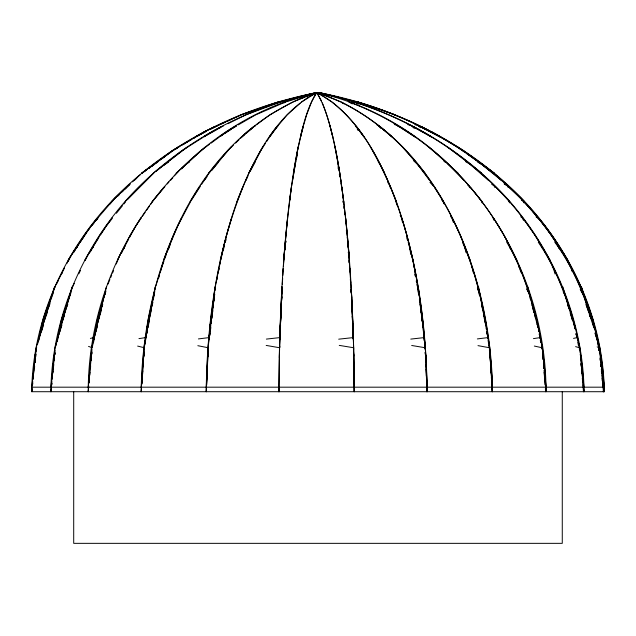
<?xml version="1.0" encoding="UTF-8"?>
<svg xmlns="http://www.w3.org/2000/svg" width="636" height="636" viewBox="0 0 636 636"><rect width="100%" height="100%" fill="white"/><g stroke="black" fill="none" stroke-linecap="round" stroke-linejoin="round"><path stroke-width="0.95" d="M596.934 339.99L596.95 337.589L600.456 353.099M278.918 387.181L278.918 391.712C279.228 323.287 282.153 254.71 291.566 186.881M279.109 387.817L279.061 391.712L279.061 387.181M278.918 391.712L279.506 347.304L281.899 286.884M198.424 338.924L209.117 337.589L210.158 326.006L212.074 314.192M279.466 353.099L279.601 348.639M280.46 319.526L279.625 347.749L266.19 345.42M281.16 309.366L279.927 337.589L266.381 339.099M279.339 357.639L279.482 352.742M279.625 348.003L279.681 346.079M279.88 339.362L282.018 286.868M206.438 387.825L206.271 391.712L206.271 387.181C207.36 323.144 216.224 258.725 238.142 198.321C254.217 157.513 276.064 114.464 316.116 92.657C244.502 107.603 177.269 144.046 127.876 198.321C81.527 250.043 52.987 317.547 50.928 387.181L50.928 391.712L51.238 388.795M206.271 391.712L206.414 387.793M206.517 384.852L208.004 351.843L207.797 356.701M206.62 385.233L208.234 347.749L197.836 345.698M207.32 370.295L207.455 366.4M280.563 321.903L281.255 305.511M97.562 325.584L96.036 331.324L96.243 326.006L97.348 324.058L101.474 309.915M279.665 347.876L279.745 345.897M280.452 328.065L280.571 325.099M280.921 316.179L281.199 309.247M281.549 300.335L281.708 296.368M283.163 271.206L283.259 268.615M206.271 387.181L208.004 347.304L215.024 286.884M206.565 384.907L207.034 374.207M207.201 370.319L207.376 366.431M280.245 326.793L282.066 288.219M280.5 325.394L280.245 331.324L280.46 324.058M280.889 316.497L281.192 309.581M57.693 337.589L59.967 331.324L60.213 326.006L61.501 324.058L64.427 315.448M281.867 292.266L281.573 300.685L281.756 296.972M43.645 324.829L41.491 331.324L41.753 326.006L43.129 324.058L47.279 312.681M279.435 356.049L279.53 354.165M284.793 249.741L285.556 241.068M141.51 387.825L141.24 391.712L141.24 387.181C143.656 270.062 196.484 133.639 315.981 92.657L317.531 92.657L340.371 101.601M141.24 391.712L141.526 386.815M141.693 383.874L143.998 351.843L143.664 356.701M141.804 384.263L142.138 378.428M142.249 376.48L144.197 348.639M142.639 374.191L142.806 371.265M143.14 365.422L143.418 360.556M282.305 284.26L282.67 278.314M282.853 275.34L283.282 268.4M281.573 300.685L281.82 296.797M141.24 387.181L143.998 347.304L155.168 286.884M141.78 383.937L142.114 379.072M142.456 374.207L142.718 370.319M143.06 365.454L143.394 360.596M287.353 222.687L287.496 220.756M88.698 386.855L88.253 391.712L88.253 387.181C90.089 252.643 182.659 123.734 315.981 92.657M88.253 391.712L88.698 385.829M88.913 382.888L91.926 349.53M90.487 368.347L90.63 366.4M91.059 360.556L91.282 357.631M283.394 266.564L285 245.909M283.704 260.172L287.575 217.854M284.96 249.98L285.127 248.016M285.548 243.111L285.715 241.147M50.928 391.712L51.182 388.771M51.524 384.852L51.866 380.932M52.041 378.969L53.893 357.639L54.927 352.742M51.643 385.233L51.81 383.285M52.232 378.428L52.486 375.502M52.74 372.585L54.99 350.428M54.179 360.556L54.346 358.609L54.195 360.596M208.473 344.982L210.691 319.526L215.286 286.868M209.093 339.362L210.429 324.074L214.062 298.244M207.845 356.74L208.234 347.749M209.395 338.948L209.562 337.04M209.729 335.14L210.691 324.058M284.022 255.545C286.884 220.406 290.7 185.291 297.362 150.645C301.814 130.833 305.741 110.266 316.386 92.657M285.54 242.984L285.707 241.084M284.379 257.397L284.531 255.656M285.683 242.817L285.85 240.909M88.253 387.181L91.854 347.304L106.403 286.884M89.048 382.959L89.398 379.072M89.748 375.184L90.01 372.267M90.36 368.371L90.622 365.454M91.059 360.596L91.242 358.648M91.592 354.761L91.854 351.843L90.805 357.639M33.183 378.428L33.358 376.48M33.636 373.563L33.994 369.667M34.177 367.719L35.544 353.099L36.554 348.639M35.266 360.556L35.091 362.504L35.306 360.596M32.444 384.852L32.722 381.338M32.992 378.969L34.98 357.639L35.886 353.64M34.996 357.003L35.266 354.077M210.993 321.903L213.41 303.579M50.928 387.181L55.117 347.304L72.059 286.884M51.643 384.907L51.85 382.959M52.255 379.072L52.462 377.124M52.867 373.237L53.074 371.289M53.583 366.431L53.79 364.484M54.807 354.761L55.014 352.813M32.571 384.907L32.786 382.959M33.223 379.072L33.446 377.124M34.431 368.371L34.654 366.431M35.743 356.701L35.966 354.761M209.928 335.275L210.158 333.32M210.611 329.424L210.834 327.476M211.287 323.581L211.518 321.633M211.86 318.708L212.082 316.76M212.535 312.856L212.758 310.909M213.1 307.983L213.33 306.035M213.783 302.14L214.006 300.192M214.459 296.289L214.69 294.341L214.34 296.289M218.744 270.268L218.895 268.615M210.055 326.793L214.666 292.322M210.055 331.324L210.794 325.584M211.041 323.668L211.526 319.836M211.772 317.921L212.138 315.051M212.504 312.173L212.75 310.265M213.116 307.387L213.362 305.471M289.404 201.684L291.36 187.262M145.064 344.163L145.334 342.24M145.596 340.324L147.854 324.074L152.243 304.469M143.704 356.74L144.078 354.069M146.964 333.232L148.236 324.058L151.09 311.298M212.352 312.26L212.758 309.366M213.028 307.434L213.434 304.541M291.701 185.927L297.553 150.621L300.415 137.861M207.662 356.049L208.234 352.28M223.244 250.695L224.619 244.089M292.457 180.656L295.827 161.266M148.721 321.903L150.772 309.366L152.926 302.426M93.587 342.24L96.879 324.074L102.595 304.469M96.036 331.324L97.348 324.058M215.008 290.406L215.358 288.498M216.908 279.88L217.25 277.972M218.116 273.186L218.975 268.4M293.371 173.135L298.3 146.439M215.477 285.906L219.166 267.247M147.226 326.793L154.794 291.526M148.005 327.492L149.174 321.752M55.944 345.905L61.501 319.526L72.281 287.79M57.343 341.286L60.969 324.074L67.623 304.469M59.967 331.324L61.501 324.058M97.976 321.903L100.663 309.366L102.762 304.159M214.586 293.395L213.974 300.685M155.542 286.868L148.236 319.526L144.324 347.749L137.654 346.087M35.576 352.137L36.673 347.304M40.132 331.984L40.998 328.152M41.435 326.236L42.302 322.412M37.588 344.052L43.129 319.526L55.038 286.868M38.899 340.324L42.572 324.074L50.061 303.539M41.491 331.324L43.129 324.058M220.374 261.865L219.309 266.564C225.605 234.414 235.559 202.995 248.962 173.103M220.803 259.989L224.007 245.909M143.41 356.049L144.094 353.226M296.519 158.436L297.425 154.667M62.233 321.903L65.357 309.366L67.806 304.159M220.31 260.172L226.686 234.652L231.647 217.854M289.833 200.205L290.278 198.432M168.691 248.779L170.337 244.192M300.605 136.112L302.998 126.651M96.036 326.793L104.169 296.153L105.894 291.526M43.916 321.903L47.271 309.366L49.465 305.026M158.499 278.576L159.294 275.801M160.351 272.097L161.147 269.322M161.417 268.4L163.889 261.173M303.833 124.521L306.632 114.83L311.219 102.873M105.791 290.58L97.348 319.526L92.244 347.749L88.539 346.382M54.481 286.884L36.292 347.304L31.8 387.181L31.8 391.712L426.923 391.712L426.923 387.181L31.8 387.181C34.002 316.513 65.627 248.915 114.377 198.321C168.651 142.901 240.941 107.246 316.76 92.657C327.397 110.274 331.332 130.833 335.776 150.645C342.47 185.291 346.238 220.406 349.124 255.545M59.967 326.793L71.001 292.568M60.547 329.472L61.978 324.829M95.758 332.223L94.08 337.589L90.384 338.392M91.059 356.049L91.95 353.226M155.836 285.954L161.298 268.615M161.512 267.931L165.424 255.521L177.738 225.875L190.426 201.938M124.084 248.565L124.95 245.909L121.563 253.096M41.491 326.793L52.907 293.466M225.231 242.268L226.162 239.526M154.111 294.317L153.467 298.872M164.867 258.478L166.163 254.893M167.141 252.198L169.415 245.909M43.288 318.604L54.855 286.884M54.171 356.049L55.006 353.791M92.967 247.682L93.643 245.909L90.336 251.935M39.05 337.589L41.141 332.223M35.266 356.049L35.862 354.538M163.579 260.172L173.715 234.652L181.602 217.854M237.029 201.684L242.761 187.262M76.9 247.682L77.624 245.909L73.728 252.524M108.001 284.125L109.877 279.562M110.624 277.741L111.745 275.006M112.5 273.178L113.621 270.443M116.261 264.012L119.743 255.521L128.726 238.945M148.236 324.058L147.385 326.006L147.226 331.324L145.731 337.589L138.942 338.63M104.169 296.153L105.361 293.538M245.806 180.656L247.873 176.291M250.353 171.06L255.378 161.663M72.599 286.868L74.261 283.386M78.832 273.83L80.494 270.356M85.144 260.617L87.585 255.521L98.906 237.562M55.3 286.025L64.578 267.931M66.788 263.622L70.93 255.545M56.381 284.26L58.162 280.778M61.732 273.83L62.622 272.089M68.068 261.468L71.121 255.521L84.127 236.298M117.366 260.172L130.571 234.652L140.858 217.854M249.384 172.284L260.688 150.621L265.435 143.386M190.872 201.095L200.571 185.927M70.365 294.412L69.443 296.153L69.443 297.966M129.665 237.204L135.802 225.875L141.335 217.854M248.652 173.135L263.105 146.439M311.576 101.959L313.715 98.087M314.144 97.308L316.72 92.657M53.066 293.673L51.651 296.153L51.651 297.966M84.827 260.172L100.21 234.652L112.182 217.854M100.48 235.058L106.276 225.875L112.135 218.585M190.164 201.684L199.283 187.262M68.179 260.172L84.683 234.652L97.539 217.854M68.553 260.172L69.618 258.526M77.608 246.18L78.673 244.526M80.804 241.235L86.234 233.126M266.484 141.772L269.123 137.758M201.572 184.416L209.085 173.103L227.728 150.621L233.428 145.151M72.56 253.136L86.138 233.062M87.212 231.472L90.439 226.702M85.216 234.692L91.179 225.875L97.467 218.585M142.44 216.256L145.191 212.273M146.296 210.675L149.595 205.889M150.7 204.291L152.902 201.095M153.387 200.396L164.907 186.65M269.863 136.112L276.875 126.651M278.282 125.403L269.648 136.955L273.48 131.111L287.178 114.83L300.16 103.247M204.069 180.656L207.042 176.713M211.804 170.4L218.013 162.8M96.744 219.38L97.912 217.854M116.396 213.283L122.517 205.667M123.742 204.148L125.578 201.858M127.319 199.696L153.825 173.103M152.012 201.684L163.897 187.262M208.656 173.135L231.647 146.439M91.608 225.176L114.75 198.321L130.34 183.899M110.028 204.013L114.965 198.289L123.408 190.482M92.172 225.144L94.056 222.958M96.569 220.04L97.825 218.585M167.252 183.947L168.961 181.968M170.694 179.964L172.483 177.905M174.264 175.846L178.724 171.171M125.173 201.684L139.014 187.262M170.782 179.964L172.817 177.889M181.626 168.922L186.372 164.088L189.6 161.886M111.475 201.684L126.326 187.262M111.849 201.684L113.264 200.316M117.509 196.19L118.924 194.815M121.754 192.072L126.707 187.262M235.566 143.1L239.128 139.681M240.551 138.322L248.056 131.111L255.688 125.403L254.241 126.62M132.519 181.88L140.516 174.479M124.815 189.178L129.76 184.607M134.713 180.02L136.756 178.136M117.437 196.341L119.544 194.385M181.506 168.596L200.928 150.621L209.427 144.356M176.108 173.135L206.072 146.439M163.698 165.36L168.58 162.077M242.395 136.112L253.557 126.651M241.974 136.955L244.86 134.522M246.307 133.306L252.802 127.836M149.086 168.381L154.357 164.088L157.8 162.204M152.449 165.932L153.952 164.7L152.425 165.781M156.09 171.299L182.095 150.621L202.868 137.479M153.236 173.135L188.129 146.439M256.475 124.815L269.823 114.83L291.908 102.436M150.748 166.624L141.971 173.135L147.544 169.16M152.338 165.44L172.292 150.645M142.194 173.103L147.512 169.16M149.039 168.031L172.531 150.621L179.98 146.224M161.814 158.817L164.978 156.472M210.977 143.219L219.476 136.955M220.271 136.366L227.402 131.111L236.513 125.88L233.285 128.027M141.59 173.135L179.034 146.439M152.322 165.75L155.51 163.476M175.433 149.285L179.416 146.439M220.088 136.112L234.636 126.651M220.287 136.43L222.727 134.856M224.349 133.806L231.655 129.076M301.607 101.959L309.104 97.308M309.939 96.791L316.601 92.657L285.628 101.959L255.751 114.83L238.182 124.926M173.079 150.183L205.349 131.143L241.012 114.83M181.634 145.246L190.736 139.88M192.39 138.902L205.603 131.111M175.361 149.15L177.015 148.18M182.81 144.762L184.464 143.784M186.117 142.806L187.771 141.836M189.425 140.858L191.078 139.88M193.567 138.417L195.22 137.44M196.874 136.462L198.519 135.492M200.173 134.522L201.819 133.544M283.918 102.953L285.628 101.959M204.45 136.112L221.384 126.651M216.693 129.736L203.695 136.955L212.925 131.111L223.602 125.841M218.426 128.774L220.159 127.812M196.548 136.112L214.722 126.651M196.922 136.112L199.521 134.76M201.254 133.854L202.979 132.956M210.77 128.901L215.103 126.651M195.705 136.955L206 131.62M210.293 129.402L217.154 125.849M227.919 123.71L245.925 114.83L279.784 102.293M212.146 128.257L218.355 125.403M219.237 124.998L225.43 122.152M227.195 121.333L232.498 118.892M234.271 118.081L239.573 115.641M292.759 101.959L304.668 97.308M305.582 96.95L316.577 92.657M240.734 114.846L278.027 101.967M241.338 114.83L277.709 102.277M315.901 93.214L318.27 92.657C389.884 107.579 457.117 144.022 506.502 198.289C552.867 250.02 581.415 317.531 583.482 387.181L583.482 391.712L582.886 384.899M280.699 101.959L316.823 92.657M303.038 96.314L317.221 92.657C357.273 114.464 379.12 157.513 395.195 198.321C417.113 258.725 425.977 323.144 427.066 387.181L427.066 391.712L492.192 391.712L492.192 387.181C489.577 277.193 444.826 154.373 341.286 101.959L343.655 103.755M306.337 95.599L309.191 94.859M311.084 94.374L317.897 92.657C451.425 123.368 544.154 252.603 545.99 387.181L545.99 391.712L604.2 391.712L604.2 387.181C601.998 316.513 570.373 248.915 521.623 198.321C467.349 142.901 395.059 107.246 319.24 92.657L330.585 95.599M317.38 92.657L278.322 101.959L280.579 101.943M573.529 338.392L577.242 337.589L575.938 334.011M533.429 338.63L540.226 337.589L539.113 334.011M477.366 338.924L488.066 337.589L486.779 332.223M410.769 339.099L424.323 337.589L422.741 324.058L422.98 326.785M338.694 339.171L353.33 337.589L352.034 307.991M318.469 92.657L330.116 95.694M492.192 387.181L427.066 387.181L425.333 347.304L423.854 334.584M583.482 387.181L545.99 387.181L542.389 347.304L539.749 336.349M603.278 391.712L603.278 387.181L583.967 387.181L579.778 347.304L575.938 333.606M603.278 383.285L603.826 391.712L601.958 375.184M486.834 331.722L489.712 347.304L492.471 387.181L545.593 387.181L545.593 391.712L492.471 391.712L490.722 366.431L491.127 373.213M352.455 101.943L357.678 101.959C430.588 123.487 498.171 165.471 545.02 225.907C581.28 273.448 602.594 331.849 604.2 391.712L603.214 382.959M339.258 345.38L353.632 347.749L353.632 349.562M411.683 345.475L425.206 347.749L425.206 349.562M477.986 345.634L489.482 347.749L489.482 352.28M534.32 346.048L542.071 347.749M318.62 92.657L357.678 101.959L362.123 104.026M332.485 96.084L336.285 97.062M319.884 92.657L344.458 99.001M318.779 92.657C390.393 107.603 457.634 144.046 507.019 198.321C553.368 250.043 581.916 317.547 583.967 387.181L583.967 391.712L581.622 369.349M414.775 124.648L417.645 125.403L439.953 136.955M407.724 124.616L410.522 125.403L431.303 136.955M575.62 346.628L579.38 347.749L579.38 349.562M327.556 95.122L319.344 92.657L322.166 93.731M394.328 124.497L397.087 125.403L414.926 136.955M357.973 101.967L395.266 114.846M320.019 92.657L324.519 94.422M317.73 92.657C437.226 133.639 490.054 270.062 492.471 387.181L492.471 391.712L489.966 353.64M376.504 124.648L378.261 125.403L391.951 136.955M361.797 104.026L357.36 101.959C430.167 123.519 497.63 165.543 544.464 225.875C579.627 272.24 601.298 328.828 603.278 387.181M318.93 92.657L321.57 93.913M354.355 101.959L358.696 104.129M425.707 129.402L417.987 125.403L420.372 127.128M432.575 132.956L440.295 136.955M597.18 346.866L598.889 347.749L598.889 350.468M421.278 126.651L429.062 130.706M430.795 131.604L439.452 136.112M420.897 126.651L439.078 136.112M521.425 200.205L523.094 201.095L523.969 202.868M478.2 162.204L481.643 164.088L489.927 170.838M477.851 162.204L481.293 164.088L501.613 180.656M413.511 126.651L430.453 136.112M352.28 103.946L348.878 101.959C410.959 124.887 463.827 169.701 498.513 225.875C528.818 275.738 544.44 333.534 545.99 391.712L544.058 370.319M465.536 161.576L469.813 164.088L488.742 180.656M431.224 131.596L463.469 150.621L493.806 173.103L497.885 176.88M317.897 92.657L319.526 93.627M317.197 92.657L323.827 96.791M324.654 97.308L331.284 101.442M399.615 126.651L414.155 136.112M504.42 183.764L507.671 185.927M504.062 183.764L507.313 185.927L508.267 187.564M536.371 216.828L537.905 217.854M536.005 216.828L537.547 217.854M443.96 161.329L445.574 162.434M456.966 146.439L463.334 150.986M466.522 153.26L494.411 173.135M456.584 146.439L464.55 152.123M466.148 153.26L494.029 173.135M491.636 184.194L494.053 185.927L494.943 187.564M520.661 216.733L522.22 217.854L523.508 220.366M417.645 125.403L420.833 127.701M446.766 146.439L481.659 173.135M412.828 127.192L414.37 128.385M467.317 184.686L468.804 185.927L469.63 187.715M380.153 126.651L391.315 136.112M441.583 199.911L442.95 201.095L443.753 203.751M428.171 146.439L458.135 173.135M413.686 160.86L417.303 164.088L429.769 180.656M332.119 101.959C370.271 132.924 389.892 180.179 404.202 225.875C419.784 279.713 426.279 335.776 427.066 391.712L425.882 364.484M397.087 125.403L398.518 126.691M499.244 178.136L521.035 198.289L530.996 209.84M509.675 187.262L524.525 201.684M509.293 187.262L524.151 201.684M447.99 164.088L464.24 180.656M495.881 187.262L509.722 201.684M429.944 182.325L433.267 185.927M450.558 216.486L451.822 217.854L453.333 222.338M571.398 268.4L580.962 286.868L592.871 319.526L596.751 336.69M571.231 268.615L571.915 271.206M554.791 242.221C573.457 267.271 585.017 297.084 594.151 326.793M532.253 211.295L544.821 225.875L564.879 255.521L570.54 266.564L569.57 264.91M402.063 146.439L425.055 173.135M378.261 125.403L380.749 128.329M552.231 266.985L553.614 268.615M470.346 187.262L482.231 201.684M538.287 242.221C555.872 267.589 566.485 297.274 574.968 326.793M538.461 217.854L551.317 234.652L567.821 260.172M538.088 217.854L550.935 234.652L567.447 260.172M363.927 136.955L355.333 125.403L356.24 127.097M356.462 126.651L363.474 136.112M518.745 266.985L519.93 268.615M522.712 217.854L534.685 234.652L550.068 260.172M592.967 324.71L593.889 326.006L593.976 327.779M378.15 161.663L379.851 164.088L387.682 180.656M506.646 242.038C522.164 268.018 530.996 297.561 538.271 326.793M573.863 324.71L574.721 326.006L574.841 328.669M434.428 187.262L443.546 201.684M493.385 217.854L503.672 234.652L516.877 260.172M560.324 249.217L558.376 245.909L559.1 247.682M567.622 261.603L568.592 263.256M387.491 181.809L389.884 185.927L390.48 188.606M400.203 215.548L401.531 217.854L402.556 222.687M580.207 289.539L583.983 296.153M536.959 324.058L538.064 326.006L538.135 327.779M471.475 266.786L472.492 268.615M316.919 92.657L321.562 101.18M370.231 146.439L384.685 173.135M462.531 242.467C474.528 269.195 481.086 298.101 486.564 326.793M357.146 128.79L358.052 130.483M563.178 291.805L565.491 296.153M586.615 305.892L588.364 309.366L590.764 318.326M567.535 305.026L569.578 309.366L572.225 319.98M452.109 217.854L460.003 234.652L470.131 260.172M581.423 289.881L582.671 292.568M508.76 201.095L509.571 202.868M526.958 289.189L530.138 296.153L530.138 298.872M492.98 217.854L494.172 220.549M526.743 288.744L527.84 291.415M558.018 245.909L559.1 248.565M531.887 305.026L533.644 309.366L535.504 318.048M390.576 187.262L396.308 201.684M481.428 201.095L482.12 202.868M594.843 333.113L596.592 337.589M541.292 245.909L541.967 247.682M322.333 102.873C337.533 142.066 341.5 184.456 346.461 225.875C351.732 279.474 353.886 333.336 354.228 387.181L354.228 391.712L353.632 347.304L352.662 322.738M597.586 343.345L599.247 347.749L599.247 350.468M580.215 354.538L580.771 356.049M585.907 304.469L588.96 312.864L581.145 286.884M589.278 313.723L593.913 327.882M477.429 287.885L480.323 296.153M413.885 266.786L414.529 268.615M570.118 312.864L573.926 324.074L574.936 328.836M406.658 237.705L407.581 240.44M408.201 242.268C415.992 269.839 419.919 298.387 423.377 326.793M584.349 296.153L588.149 307.609M594.247 326.006L594.509 326.793M509.357 245.909L510.223 248.565M477.39 287.734L478.256 290.501M481.667 305.026L483.018 309.366L485.077 321.903L484.211 318.048M581.519 286.884L586.265 302.656M595.582 333.606L596.409 336.349M596.958 338.169L599.708 347.304L600.416 353.632M589.246 313.802L590.097 316.633M595.479 334.52L599.327 347.304L603.826 387.181M598.85 349.005L599.422 350.897M401.69 217.854L406.65 234.652L413.026 260.172M553.431 268.4L555.069 274.013M532.737 308.198L534.097 312.864L527.84 286.884M534.645 314.733L538.056 327.882M562.836 286.884L569.077 309.152M329.861 125.403L332.779 136.955M519.779 268.4L520.717 272.136M464.383 245.909L466.061 252.611M598.19 345.125L599.486 350.881M601.02 357.639L600.726 356.343L604.2 387.181M599.327 351.843L599.74 353.64M600.352 356.343L603.826 391.712M478.55 291.415L479.385 295.152M481.675 305.399L482.724 310.066M483.765 314.733L486.651 329.79M416.818 284.213L417.224 286.049M417.629 287.885L419.45 296.153M577.758 342.24L578.569 346.079M580.35 354.546L583.967 391.712M414.911 274.243L415.292 276.151M416.23 280.921L416.612 282.829M417.558 287.599L418.313 291.415M339.322 174.391L339.704 176.315M341.031 183.041L341.818 188.876M344.521 212.575L344.871 214.34M420.014 303.579L422.439 321.903L422.026 319.01M472.373 268.4L473.097 272.136M395.966 201.095L396.697 204.951M478.55 286.884L483.344 312.864M483.694 314.748L484.044 316.633M484.918 321.347L485.268 323.231M486.135 327.945L486.484 329.838M489.354 349.887L489.712 351.843L489.45 349.919M334.838 146.439L339.767 173.135M538.406 329.79L538.748 331.698M539.614 336.484L539.964 338.408M540.306 340.324L540.656 342.24M541.522 347.041L541.872 348.957M542.882 354.546L543.446 357.639M338.185 164.088L340.848 180.656M409.425 245.909L410.784 254.527M425.786 356.049L425.206 352.28L425.675 357.631M343.09 201.008L343.353 202.852L343.098 201.056M419.41 299.214L419.824 302.14M420.094 304.088L420.507 307.013M420.778 308.961L421.191 311.886M418.138 291.399L418.401 293.26M420.666 309.366L421.08 312.26M421.35 314.192L421.62 316.116M486.914 331.698L487.844 338.408M488.114 340.324L488.512 343.202M488.782 345.125L489.179 348.003M485.809 325.878L485.554 324.058L486.405 326.006L486.516 329.551M489.974 355.85L490.507 362.504M341.778 187.262L343.734 201.684M420.674 310.265L420.921 312.173M414.449 268.4L415.356 275.881M349.983 268.615L350.11 272.136M418.313 286.884L421.215 311.902M421.763 316.633L421.326 312.864L423.735 333.606L423.298 329.838M421.986 318.517L422.312 321.347M422.646 324.177L422.972 327.007M424.538 345.014L424.88 347.94M346.684 232.347L346.485 230.439M347.24 237.196L347.463 239.128M348.019 243.978L351.66 296.153L353.004 326.793M601.346 366.431L601.569 368.371M602.006 372.267L602.228 374.207M602.554 377.124L602.992 381.02M600.098 358.648L600.312 360.596M600.758 364.484L600.972 366.431M601.306 369.349L601.743 373.237M343.79 206.772L344.012 208.743M581.312 366.431L581.01 363.514L581.272 366.4M346.366 230.296L346.564 232.267M600.734 356.049L601.187 360.906M601.37 362.854L601.823 367.719M602.006 369.667L602.459 374.532M602.642 376.48L603.095 381.346M603.278 387.817L603.636 391.712L603.636 387.181M600.098 357.631L600.368 360.556M600.734 364.452L600.917 366.4M601.37 371.265L601.553 373.213M602.006 378.086L602.276 381.004M602.642 384.899L602.825 386.847M542.834 356.701L543.096 359.618M347.773 244.884L347.94 246.784M348.449 252.484L348.615 254.384M347.733 244.725L347.908 246.633M348.401 252.182L348.631 254.79M581.614 370.295L581.868 373.213M582.298 378.086L582.552 381.004M423.91 335.522L424.323 340.324M424.745 345.125L424.991 348.003M425.412 352.742L425.834 357.639M423.377 331.324L423.544 333.232M423.958 337.994L424.212 340.848M424.546 344.664L424.792 347.518M349.434 260.172L345.571 217.854L345.698 219.786M348.353 251.943L348.6 254.893M349.1 260.784L349.188 262.652M348.393 252.325L348.608 255.139M543.033 357.631L543.184 359.579M544.13 372.243L544.495 377.108M544.718 380.034L545.084 384.899M545.37 388.795L545.593 391.712M350.356 279.435L350.635 282.535L350.436 279.546M351.151 289.348L351.66 297.966M490.046 356.701L490.451 362.536M349.1 260.052L349.307 262.859M349.768 269.656L349.903 271.636M351.104 289.444L351.239 291.415M350.42 279.625L350.619 282.567M343.663 201.095L343.79 203.027M351 289.992L351.183 292.91M491.35 377.108L491.795 384.899M491.97 387.817L492.192 391.712M348.242 245.909L348.345 247.825M348.608 252.611L348.703 254.527M353.727 354.165L353.831 356.049M351.215 291.399L351.303 293.26M351.939 306.473L351.756 302.617L352.678 321.903M351.748 302.664L351.923 306.616M352.352 316.497L352.527 320.457M425.373 352.813L425.627 358.648M351.239 286.884L352.543 319.773M351.708 303.308L351.827 306.274M352.217 316.179L352.376 320.147M352.964 334.997L353.123 338.964M426.104 369.317L426.351 376.138M426.78 387.817L426.923 391.712M352.805 324.074L353.234 338.948M353.664 352.742L354.228 391.712M562.272 391.673L562.272 543.343L73.704 543.343L73.704 391.673M419.45 298.872L419.45 300.685M338.185 165.901L338.185 168.62M32.078 388.771L31.8 391.712L32.126 388.795M301.933 131.111L300.621 136.955L303.579 125.403L301.933 131.111M543.883 368.371L543.446 363.514L543.836 368.347"/></g></svg>
